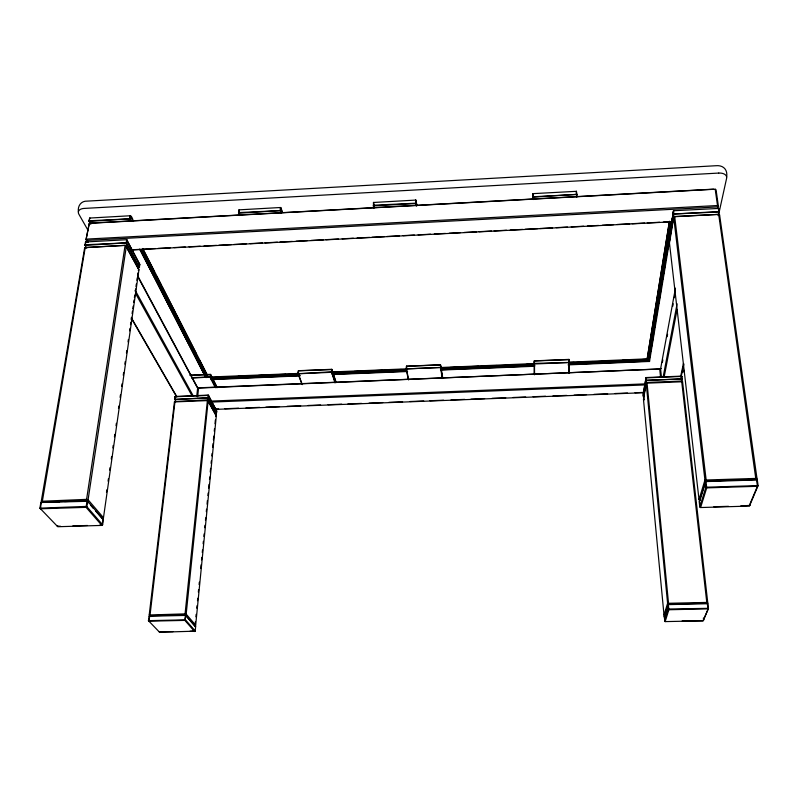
<?xml version="1.0" encoding="UTF-8"?>
<svg xmlns="http://www.w3.org/2000/svg" width="798" height="798" viewBox="0 0 798 798"><rect width="100%" height="100%" fill="white"/><g stroke="black" fill="none" stroke-linecap="round" stroke-linejoin="round"><path stroke-width="1.2" d="M664.634 616.764L668.295 604.056L707.287 603.188L707.936 603.727L708.464 608.325L703.128 620.804L665.163 621.602L664.126 616.605L668.295 604.056L668.854 609.752L665.163 621.602L664.744 617.881M416.945 205.136L415.798 200.079L416.127 205.904M373.813 206.293L373.544 202.393L373.444 205.864L415.768 203.55L415.758 200.148M710.001 480.965L706.28 481.084L674.689 216.487L673.721 217.395L669.462 243.061L699.028 499.558L700.315 500.565L699.028 499.558L704.943 480.037L673.721 217.395L674.899 216.687L718.689 214.383L719.616 214.981L756.973 478.381L755.915 479.498L739.776 480.017M89.296 223.32L86.014 239.699L86.852 240.407L717.482 206.911L717.512 205.525L715.198 189.216L89.296 223.32L86.014 239.699L87.261 241.854M755.915 479.498L718.689 214.383L674.689 216.487M568.585 367.938L568.745 364.277M568.665 373.384L568.964 359.399L534.351 360.846L534.121 374.521M576.535 197.176L576.435 191.321L533.054 193.635L532.785 199.201M568.745 373.115L569.124 364.566M576.655 196.428L576.395 191.251L576.964 196.797M568.994 373.065L569.493 362.102L568.964 359.399M336.217 382.581L331.778 369.304L298.442 370.701L297.923 373.394L301.973 384.327M282.472 212.468L281.006 207.829C279.42 207.131 280.527 212.428 281.076 213.266M238.792 210.143L239.25 209.774L238.522 212.886L239.37 215.191M194.742 626.061L195.67 625.213L216.308 415.928L207.46 399.898L185.066 613.881L185.216 615.009L194.742 626.061L195.42 621.782M195.909 616.824L196.148 614.35M196.767 608.166L197.006 605.692M197.495 600.734L197.744 598.261M198.353 592.076L198.602 589.602M199.091 584.645L199.34 582.171M200.677 568.555L201.046 564.844M201.535 559.897L201.784 557.423M202.273 552.465L202.522 549.992M203.131 543.807L203.37 541.333M203.859 536.376L204.108 533.902M204.717 527.717L204.966 525.244M205.455 520.286L205.704 517.812M206.313 511.628L206.552 509.154M207.051 504.196L207.41 500.486M207.899 495.538L208.148 493.064M208.637 488.107L209.006 484.396M209.495 479.448L209.734 476.975M210.233 472.017L210.592 468.306M211.081 463.359L211.33 460.885M211.819 455.927L212.069 453.454M212.677 447.269L213.046 443.558M213.415 439.838L213.774 436.127M214.263 431.179L214.512 428.706M215.001 423.748L215.37 420.037M185.934 615.418L184.887 620.395L148.897 621.183L148.418 620.664L149.545 615.697L185.455 614.899L185.934 615.418L148.947 616.246M196.737 396.387L197.665 387.758L137.894 276.138M197.645 396.706L198.572 388.087L197.665 387.758M216.597 411L208.258 395.12L207.949 398.142L216.298 413.972L216.896 411.289L208.258 395.12L175.251 396.446L174.592 399.17L176.119 401.564M175.291 401.175L174.423 401.913L149.206 614.969L149.964 615.797L174.981 401.494L207.46 399.898L216.308 415.928L215.739 416.327M106.483 492.286L106.832 489.822M108.069 481.194L108.428 478.73M109.665 470.102L110.014 467.638M111.251 459.01L111.61 456.546M112.847 447.927L113.196 445.454M114.433 436.835L114.782 434.371M116.019 425.743L116.378 423.279M118.493 408.486L118.852 406.022M120.089 397.394L120.438 394.93M121.675 386.302L122.034 383.838M123.271 375.21L123.62 372.746M124.857 364.117L125.206 361.654M126.443 353.025L126.802 350.561M128.039 341.943L128.388 339.469M129.625 330.851L129.984 328.377M130.513 324.686L130.862 322.222M131.221 319.759L131.57 317.295M132.099 313.594L132.458 311.13M132.807 308.666L133.166 306.203M133.695 302.502L134.044 300.038M134.403 297.574L134.752 295.11M135.281 291.41L135.64 288.946M135.989 286.482L136.338 284.018M136.867 280.317L137.226 277.854M137.575 275.39L137.934 272.926M102.483 522.939L102.802 518.9L103.371 519.508L102.623 524.765L101.865 525.413L57.775 526.73L39.9 508.156L40.818 502.78L41.606 502.112L87.092 500.665L87.68 501.284L86.862 506.68L86.084 507.358L40.469 508.785L39.9 508.156L85.935 506.431L86.862 506.68L102.623 524.765L101.865 525.413L86.084 507.358L87.092 500.665L103.371 519.508L102.932 519.797M139.231 267.559L139.909 264.557L126.673 239.719L126.144 243.22L139.052 267.659L139.54 264.228L126.673 239.719L85.625 241.974L84.877 245.046L86.723 248.218M133.406 221.505C131.032 212.188 127.989 216.248 130.882 221.345M669.392 221.255L647.078 359.529L648.106 361.135L670.869 221.754M569.872 362.731L647.078 359.529L669.462 221.475M669.851 221.864L647.397 360.367L569.064 363.609M648.076 357.594L648.465 355.15M643.906 390.821L645.881 378.761M669.342 236.038L672.315 217.974M672.704 215.56L673.502 210.742L718.459 208.448L719.267 211.59L718.06 215.61M669.033 239.36L648.914 361.544L649.522 361.434L649.382 359.998M649.991 356.337L650.39 353.893M650.789 351.449L651.198 349.005M651.597 346.561L652.006 344.128M652.405 341.684L652.804 339.24M653.213 336.796L653.612 334.352M654.021 331.908L654.42 329.464M654.819 327.02L655.228 324.577M658.649 303.819L659.058 301.375M659.457 298.931L659.856 296.487M660.265 294.043L660.664 291.599M661.073 289.155L661.472 286.711M661.871 284.268L662.28 281.834M662.679 279.39L663.088 276.946M663.487 274.502L663.886 272.058M664.295 269.614L664.694 267.17M665.103 264.727L665.502 262.283M665.901 259.839L666.31 257.405M666.709 254.961L667.118 252.517M667.517 250.073L667.916 247.629M668.325 245.186L668.724 242.742M643.597 397.484L646.39 380.666L646.081 377.554L642.979 394.761L643.597 397.484L643.308 394.92M682.579 381.753L646.2 383.19L667.597 603.308L664.016 615.098L665.013 615.936L664.016 615.098L643.487 399.519L646.2 383.19L646.979 382.432L681.652 381.055L682.579 381.753L707.726 602.4L706.888 603.308L681.652 381.055M89.456 218.343L89.935 217.974L88.987 221.066L90.802 224.288M59.541 501.713L42.184 502.271L41.267 501.274L84.578 248.308L85.685 247.44L125.505 245.345L138.932 269.854L103.471 517.712L102.264 518.75L95.77 511.209M78.384 211.809C77.536 205.744 81.206 200.767 87.331 201.116L715.756 165.735C722.928 164.957 727.886 169.266 726.659 177.056M661.432 377.035L660.584 368.905L675.457 288.168M662.38 362.342L662.829 359.898M667.118 336.736L667.567 334.292M672.764 306.252L673.213 303.809M674.34 297.714L674.789 295.27M663.198 376.756L677.103 303.799M664.155 376.905L677.043 309.764M408.327 379.599L406.162 368.895L406.541 366.182L440.466 364.766L442.092 378.531M680.564 376.826L683.467 363.479M681.013 377.334L683.926 363.978M717.841 208.507L718.37 206.084L716.055 189.784L715.198 189.216M681.472 381.663L681.652 376.127L646.081 377.554M681.801 381.324L682.34 378.91L681.652 376.127M718.469 215.221L726.599 178.363A9.257 5.546 -12.3 0 0 726.24 175.869A9.347 5.596 -12.3 0 0 724.175 174.024A9.257 5.546 -12.3 0 0 718.759 173.076M699.826 500.755L705.881 480.915L756.444 479.299L757.302 479.947L758.1 485.593L749.452 506.072L700.604 507.538L699.806 506.9L699.168 501.433L705.881 480.915L706.709 487.887L700.604 507.538L699.806 506.9L705.871 487.229L705.203 481.613L757.302 479.947M665.731 613.582L668.255 605.343M406.541 366.182L406.501 369.185L408.676 379.888M194.812 631.168L159.58 632.265L148.418 620.664L185.475 619.846L195.191 630.989L194.612 631.527L184.887 620.395L185.455 614.899L195.62 626.659L195.191 630.989L189.974 631.268M159.799 631.906L159.121 631.757L173.076 631.627M149.545 615.697L148.897 621.183M216.298 413.972L208.318 397.823L208.567 395.409L174.882 396.766M664.126 616.605L664.634 616.056M58.134 526.361L57.227 526.121L60.578 526.291M175.251 396.446L174.902 399.459L208.318 397.823L174.902 399.459M643.487 399.519L644.245 398.781L644.245 399.878M41.606 502.112L40.818 502.78M569.154 362.432L534.47 363.379L534.57 374.771M139.62 264.826L139.54 264.228M717.482 206.911L718.37 206.084L717.512 205.525L86.593 239.091L88.059 242.522M138.283 270.462L138.932 269.854L125.505 245.345L85.196 247.659L42.184 502.271M669.143 237.245L669.552 240.787L669.063 240.447L673.502 210.742L673.931 214.343L649.522 361.434L568.056 364.886M185.216 615.009L186.173 614.131L208.178 400.576L174.423 401.913M86.832 500.845L88.079 499.777L126.363 246.113L125.067 245.565L86.593 499.358L86.832 500.845L88.458 502.73M139.052 267.659L139.51 267.29L126.623 242.841L127.052 240.048L126.483 239.809M85.356 242.253L85.845 241.884L85.246 245.375L126.623 242.841L85.157 244.757L85.246 245.375M84.578 248.308L85.685 247.44M41.267 501.274L86.593 499.358L88.079 499.777L103.471 517.712L102.772 518.171M533.244 199.53L533.054 193.635L533.234 197.126L577.074 194.373L532.765 196.797M673.592 210.822L669.143 237.874M661.253 368.437L660.056 369.025L198.413 387.828L197.136 387.359L137.645 276.387M198.572 388.087L660.584 368.905M195.051 625.492L195.67 625.213L186.173 614.131L185.066 613.881L149.206 614.969L150.812 616.664M740.704 505.952L750.09 505.393M647.258 358.94L647.876 358.821L568.974 362.192M718.739 173.066L84.119 208.428A8.838 4.997 12.9 0 0 80.778 209.186A8.918 5.047 12.9 0 0 78.803 210.772A8.838 4.997 12.9 0 0 78.862 214.173L88.079 230.423M91.002 223.071L713.572 189.146M131.78 249.784L139.251 249.395M142.982 249.195L155.43 248.547M157.924 248.417L170.373 247.769M174.104 247.57L185.316 246.991M189.046 246.791L200.248 246.213M203.989 246.013L216.438 245.365M218.921 245.235L231.37 244.587M233.864 244.457L246.313 243.809M250.043 243.609L262.492 242.961M264.986 242.831L277.435 242.183M279.928 242.053L292.377 241.405M296.108 241.205L307.31 240.627M311.05 240.427L323.499 239.779M325.983 239.649L338.432 239.001M342.172 238.811L353.374 238.223M357.105 238.023L369.554 237.375M372.048 237.245L384.496 236.597M386.99 236.467L399.439 235.819M403.17 235.629L414.371 235.041M418.112 234.851L430.561 234.193M434.292 234.004L445.493 233.415M449.234 233.225L460.436 232.637M464.177 232.447L476.625 231.799M479.109 231.669L491.558 231.021M494.052 230.891L506.501 230.233M510.231 230.043L522.68 229.395M525.174 229.265L537.623 228.617M540.116 228.487L552.565 227.839M556.296 227.639L567.498 227.051M571.238 226.861L583.687 226.213M587.418 226.014L598.62 225.435M602.36 225.236L613.562 224.657M617.293 224.457L629.742 223.809M632.235 223.679L644.684 223.031M647.178 222.901L659.627 222.253M663.357 222.053L672.076 221.605M130.812 250.013L671.766 221.814M189.814 375.24L204.348 374.631M206.772 374.531L210.403 374.382L211.799 376.826M190.902 375.319L204.228 374.761M206.652 374.661L210.712 374.661L210.463 377.025L215.939 387.828M191.849 377.624L210.463 377.025L191.909 378.102M210.652 376.995L299.32 373.394M332.726 371.928L406.222 368.866M440.985 367.509L534.52 363.539M219.979 377.035L228.677 376.676M238.622 376.267L247.32 375.898M258.502 375.439L267.2 375.08M277.135 374.661L285.834 374.302M295.779 373.893L331.639 372.297L332.108 369.594L298.362 370.831L298.252 373.683L302.292 384.616M334.302 372.287L344.237 371.878M354.182 371.459L362.881 371.1M372.826 370.691L382.761 370.272M392.706 369.863L401.404 369.504M449.863 367.489L459.808 367.08M469.743 366.661L478.441 366.302M488.386 365.893L497.084 365.524M508.266 365.065L516.964 364.706M526.909 364.287L574.121 362.332M584.066 361.913L592.764 361.554M603.946 361.085L612.645 360.726M622.59 360.317L632.525 359.898M642.47 359.489L647.437 359.28M211.221 377.624L298.392 374.003M332.018 372.606L406.731 369.504M440.356 368.107L533.752 364.227M210.951 378.452L299.24 374.801M332.816 373.404L406.172 370.362M440.995 368.925L534.251 365.055M215.46 378.821L219.191 378.661M235.37 377.993L239.101 377.843M254.033 377.225L257.764 377.065M272.697 376.447L277.674 376.247M292.607 375.629L296.337 375.469M332.417 373.973L334.911 373.873M351.09 373.205L354.821 373.055M369.753 372.437L373.484 372.277M388.417 371.659L393.394 371.449M446.89 369.235L450.621 369.085M466.8 368.417L470.531 368.257M485.463 367.639L489.194 367.489M504.127 366.871L509.104 366.661M524.037 366.043L527.767 365.893M582.51 363.619L586.251 363.469M601.183 362.851L604.914 362.691M619.846 362.073L624.824 361.873M640.994 361.205L643.487 361.095M211.66 379.2L299.938 375.549M332.267 374.212L406.88 371.12M440.446 369.733L534.949 365.823M568.525 364.427L648.106 361.135M211.051 379.649L300.128 375.878M332.457 374.541L407.588 371.519M440.636 370.073L534.47 366.272M210.802 401.095L645.023 383.888M212.029 402.052L645.313 384.915M216.178 409.065L218.662 408.965M224.876 408.726L238.552 408.187M246.003 407.898L259.679 407.369M265.894 407.13L279.559 406.591M287.021 406.302L300.686 405.773M308.148 405.474L320.577 404.995M328.028 404.706L341.704 404.167M347.918 403.928L361.584 403.399M369.045 403.11L382.711 402.571M388.925 402.332L402.591 401.803M410.052 401.504L423.718 400.975M429.932 400.736L443.608 400.197M451.06 399.908L464.735 399.379M470.95 399.14L484.615 398.601M492.077 398.312L505.742 397.783M513.204 397.484L525.633 397.005M533.084 396.716L545.513 396.227M552.974 395.938L566.64 395.409M574.101 395.12L586.53 394.631M593.981 394.342L607.657 393.813M615.108 393.514L627.537 393.035M634.999 392.746L643.697 392.407M214.692 409.414L643.816 392.696M64.508 501.553L85.585 500.885M714.958 480.805L734.818 480.167M72.818 525.922L87.501 525.483M99.74 525.114L102.184 525.044M713.861 506.76L728.504 506.321M682.19 620.874L703.128 620.804L708.464 608.325L668.854 609.014L668.215 609.213L664.544 621.073L665.063 621.233M87.68 501.284L41.237 502.481L40.469 508.785M707.936 603.727L667.766 604.625L668.215 609.213L668.854 609.752L707.936 608.884L707.287 603.188M707.726 602.4L667.597 603.308L668.614 604.166L646.979 382.432M130.114 215.829L130.663 216.078L130.254 218.802L131.351 220.976M756.973 478.381L704.943 480.037L706.28 481.084M643.547 397.344L645.991 380.367L645.752 377.883L682.061 376.427M569.343 359.689L534.361 360.965L534.121 363.579M280.497 207.58L281.534 212.886M416.207 203.171L373.394 205.236L373.494 207.879M719.267 211.59L673.422 214.004L718.858 211.979L718.34 208.368L718.858 208.707M718.429 214.193L719.616 214.981M440.466 364.766L442.79 378.242M298.252 373.683L331.599 371.818L335.36 382.571M90.892 505.553L93.326 508.386M756.444 479.299L757.432 486.291L749.242 505.703M131.361 317.764L176.757 396.546M131.381 318.362L176.747 397.025M90.553 223.54L88.987 221.066L89.725 218.054L130.303 215.749L133.037 221.186M192.258 396.247L135.47 293.285M135.261 290.412L193.216 395.878M140.029 249.854L205.734 377.534M141.186 249.176L206.802 377.145M140.448 249.714L206.183 377.604M139.75 248.916L204.478 374.761M143.251 249.954L153.974 270.961M156.797 276.487L161.316 285.335M162.443 287.539L174.862 311.868M175.989 314.083L178.812 319.609M179.939 321.813L196.308 353.883M199.131 359.409L207.031 374.89M142.313 249.156L207.899 377.454M142.822 248.527L208.168 376.616M215.031 387.06L210.093 377.344L210.403 374.382L211.49 376.546M212.896 379L217.265 387.658M213.684 380.875L216.966 387.379M239.769 215.51L238.911 213.216L239.121 209.844L280.607 207.5L282.073 212.138M335.01 382.89L331.639 372.297L331.778 369.304L335.888 382.292M406.671 368.885L406.501 366.312L440.436 364.895L442.441 378.212M373.913 208.208L373.474 202.473L415.798 200.079L416.686 205.994M699.936 502.79L700.185 504.974M703.387 618.011L703.637 620.255M659.746 369.314L660.594 377.444M534.351 360.846L534.49 363.868M533.074 193.705L533.234 197.126M684.235 370.342A7.052 3.372 -6.7 0 1 682.22 372.556M758.1 485.593L757.432 486.291L706.709 487.887L705.871 487.229L758.1 485.593M682.34 378.91L645.991 380.367L682.34 378.91M440.825 367.459L406.162 368.895L440.825 367.459M238.851 212.587L238.911 213.216L280.796 210.572L238.851 212.587M130.254 218.802L89.346 221.385L89.256 220.777L130.254 218.802M195.62 626.659L195.141 626.151L195.62 626.659"/></g></svg>
